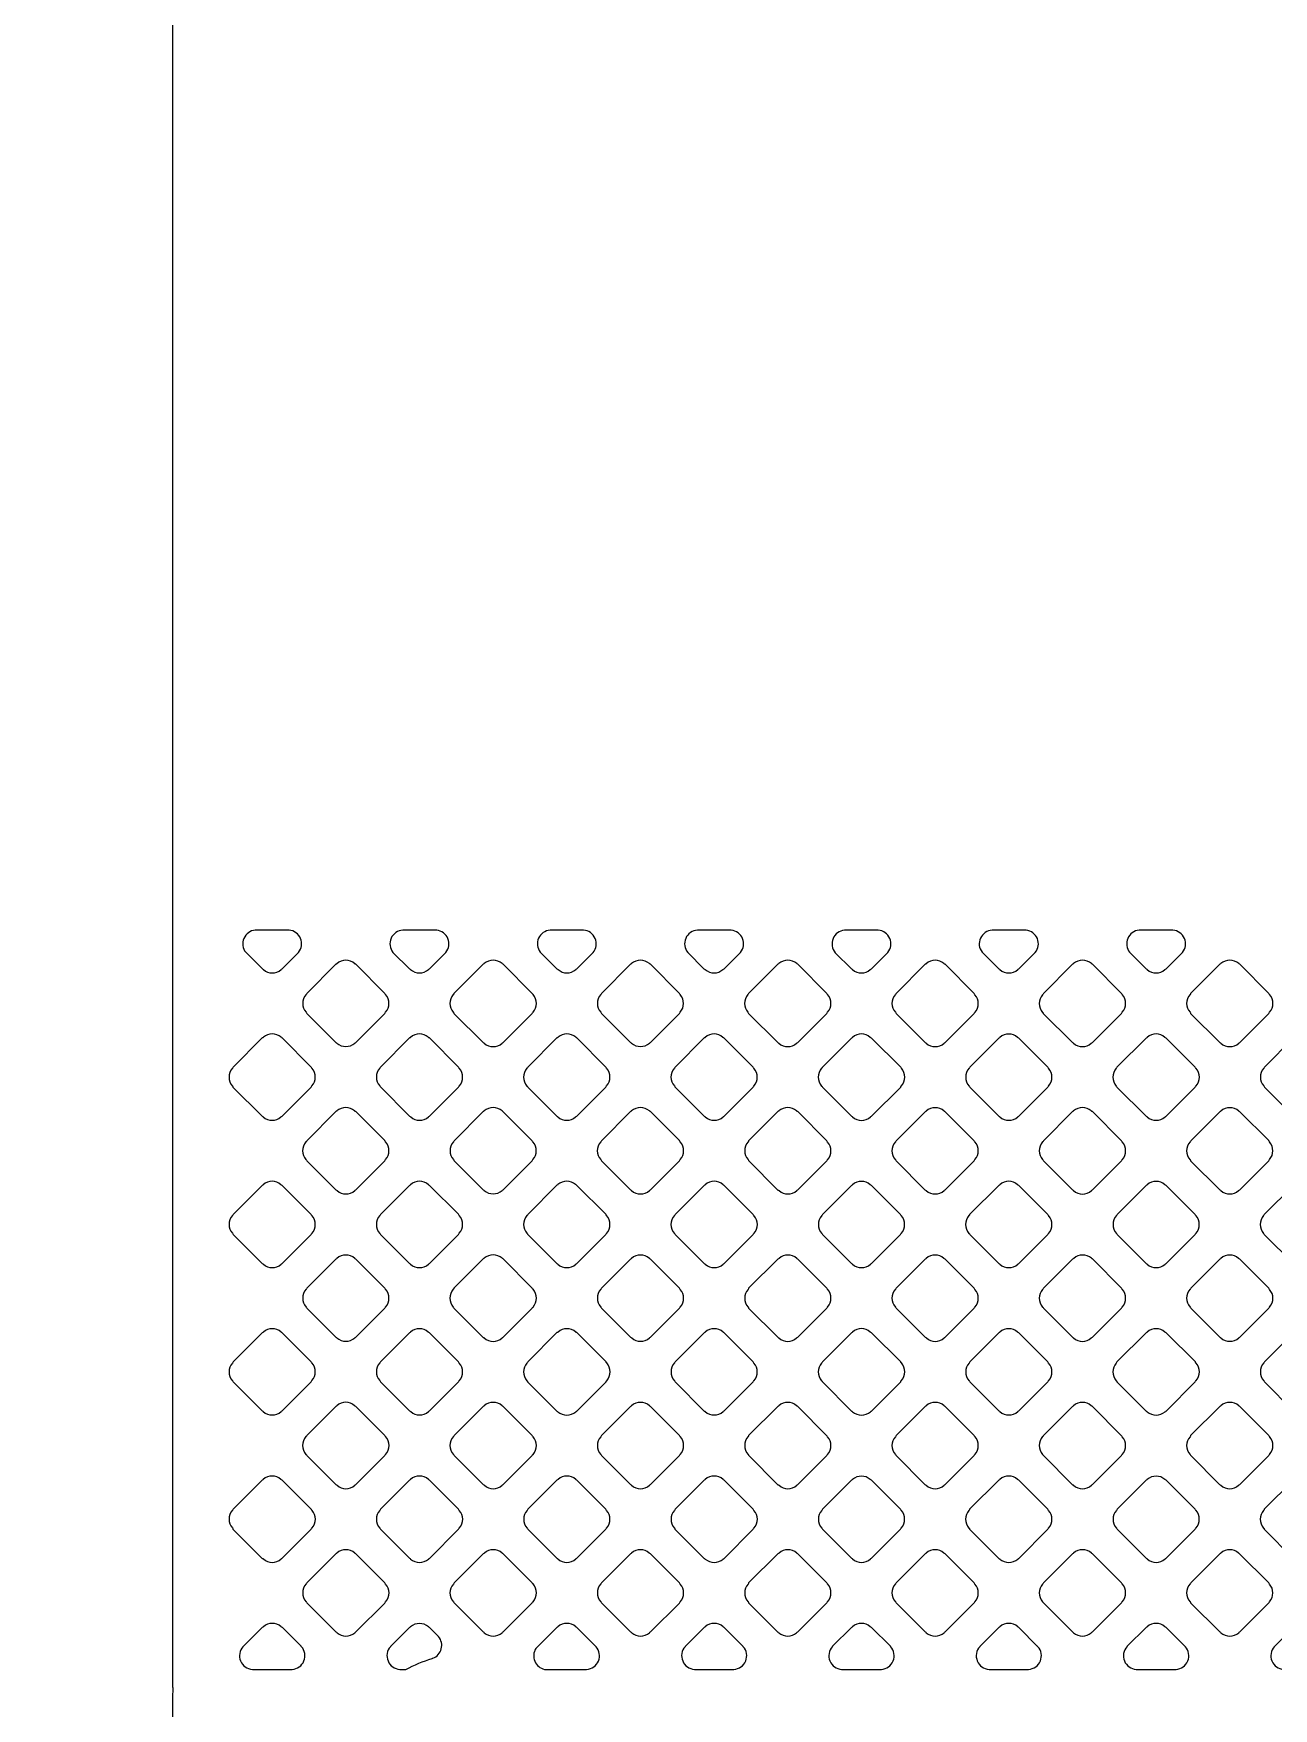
# Model space of a CAD drawing. Extents: x 0 to 248, y 0 to 175.
# Drawn here: x 37.729 to 39.543, y 134.73 to 137.179 of the extents above; entities that cross this region are included whole.
import ezdxf

# ---------------------------------------------------------------- set-up
doc = ezdxf.new("R2010")
doc.units = 0
doc.layers.add('gbr-dxf', color=7, linetype='Continuous')
doc.layers.add('gbr-outline-dxf', color=2, linetype='Continuous')

msp = doc.modelspace()

# ---------------------------------------------------------------- linework, layer by layer
at = {"layer": 'gbr-dxf', "linetype": 'Continuous'}
for points in [[(51.5008, 138.0968), (51.5008, 134.9699, 0.192286), (51.5071, 134.9565, -0.22971), (51.5262, 134.9173), (51.5262, 130.3302, -0.411228), (51.2295, 130.0336), (46.2295, 130.0336, -0.41397), (45.9331, 130.33), (45.9331, 130.7062, 0.414216), (45.2295, 131.4097), (38.2295, 131.4097, -0.41422), (37.9331, 131.7062), (37.9331, 134.7501, -0.035756), (37.9331, 134.7504)], [(37.9331, 134.7504, 0.489847), (37.9331, 134.7504), (37.9331, 134.7515, 0.489847), (37.9331, 134.7515), (37.9331, 134.7515, 0.091639), (37.9334, 134.7588, -0.055991), (37.9334, 134.7593, -0.050808), (37.9331, 134.7644), (37.9331, 134.8018, -0.022988), (37.9331, 134.804), (37.9331, 134.9924, -0.03889), (37.9331, 134.9963), (37.9331, 135.2319, -0.03889), (37.9331, 135.2358), (37.9331, 135.4243, -0.022988), (37.9331, 135.4266), (37.9331, 135.6639, -0.022988), (37.9331, 135.6661), (37.9331, 135.8545, -0.03889), (37.9331, 135.8584), (37.9331, 136.094, -0.03889), (37.9331, 136.0979), (37.9331, 136.2864, -0.022988), (37.9331, 136.2886), (37.9331, 136.5251, -0.03889), (37.9331, 136.5289), (37.9331, 136.7166, -0.03889), (37.9331, 136.7205), (37.9331, 136.957, -0.022988), (37.9331, 136.9592), (37.9331, 137.1485, -0.022988), (37.9331, 137.1507), (37.9331, 137.5787, -0.03889)]]:
    msp.add_lwpolyline(points, format="xyb", dxfattribs=at)
for points in [[(38.0396, 135.8355), (38.064, 135.8111, -0.08335), (38.0654, 135.8102, 0.379674), (38.0913, 135.8102, -0.096608), (38.093, 135.8112), (38.1169, 135.8352, 0.604886), (38.103, 135.8679), (38.0535, 135.8679, 0.593598)], [(38.255, 135.8353), (38.279, 135.8113, -0.104018), (38.2808, 135.8103, 0.379731), (38.3068, 135.8103, -0.09572), (38.3084, 135.8113), (38.3324, 135.8352, 0.595677), (38.319, 135.8679), (38.2694, 135.8679, 0.606813)], [(38.4705, 135.8357), (38.4949, 135.8113, -0.095935), (38.4965, 135.8103, 0.379674), (38.5224, 135.8103, -0.096466), (38.5241, 135.8113), (38.5479, 135.8351, 0.610485), (38.5337, 135.8679), (38.4848, 135.8679, 0.593661)], [(38.6862, 135.8351), (38.71, 135.8113, -0.104018), (38.7118, 135.8103, 0.379731), (38.7378, 135.8103, -0.09572), (38.7394, 135.8113), (38.7634, 135.8352, 0.595677), (38.75, 135.8679), (38.7005, 135.8679, 0.610399)], [(38.9022, 135.8349), (38.9259, 135.8112, -0.091437), (38.9274, 135.8102, 0.379731), (38.9534, 135.8102, -0.096265), (38.955, 135.8112), (38.979, 135.8352, 0.604586), (38.9651, 135.8679), (38.9156, 135.8679, 0.606286)], [(39.1169, 135.8356), (39.1414, 135.8111, -0.096266), (39.143, 135.8102, 0.379731), (39.169, 135.8102, -0.09572), (39.1706, 135.8111), (39.1947, 135.8352, 0.595677), (39.1813, 135.8679), (39.1315, 135.8679, 0.59988)], [(39.3328, 135.8355), (39.3571, 135.8111, -0.083056), (39.3585, 135.8102, 0.379731), (39.3844, 135.8102, -0.09572), (39.3861, 135.8112), (39.41, 135.8352, 0.604586), (39.3961, 135.8679), (39.3466, 135.8679, 0.594102)], [(38.128, 135.7477, -0.091745), (38.1289, 135.7462), (38.1715, 135.7036, -0.095916), (38.1731, 135.7026, 0.379731), (38.1991, 135.7026, -0.096265), (38.2007, 135.7036), (38.2432, 135.7461, -0.095916), (38.2442, 135.7477, 0.379731), (38.2442, 135.7737, -0.096265), (38.2432, 135.7753), (38.2006, 135.8179, -0.091964), (38.1991, 135.8188, 0.379731), (38.1731, 135.8188, -0.095756), (38.1714, 135.8179), (38.1289, 135.7753, -0.095628), (38.128, 135.7737, 0.379731)], [(38.3433, 135.7477, -0.095506), (38.3443, 135.7461), (38.3869, 135.7034, -0.100039), (38.3886, 135.7024, 0.379674), (38.4146, 135.7025, -0.096466), (38.4162, 135.7034), (38.4589, 135.7461, -0.096332), (38.4599, 135.7477, 0.379289), (38.4599, 135.7737, -0.099534), (38.4589, 135.7754), (38.4162, 135.8181, -0.095602), (38.4146, 135.819, 0.379293), (38.3886, 135.819, -0.095956), (38.387, 135.818), (38.3443, 135.7753, -0.096332), (38.3433, 135.7737, 0.379289)], [(38.559, 135.7737, 0.379594), (38.559, 135.7477, -0.092244), (38.5599, 135.7462), (38.6025, 135.7036, -0.096266), (38.6042, 135.7026, 0.379731), (38.6301, 135.7026, -0.09572), (38.6318, 135.7036), (38.6742, 135.7461, -0.096332), (38.6752, 135.7477, 0.379289), (38.6752, 135.7736, -0.095506), (38.6743, 135.7753), (38.6316, 135.8179, -0.091737), (38.6301, 135.8189, 0.379196), (38.6041, 135.8189, -0.095612), (38.6025, 135.8179), (38.5599, 135.7753, -0.095628)], [(38.7743, 135.7477, -0.095865), (38.7753, 135.7461), (38.8179, 135.7035, -0.099696), (38.8196, 135.7025, 0.379731), (38.8456, 135.7025, -0.096265), (38.8472, 135.7034), (38.8899, 135.7461, -0.095916), (38.8909, 135.7477, 0.379731), (38.8909, 135.7737, -0.091745), (38.89, 135.7753), (38.8471, 135.8181, -0.087516), (38.8457, 135.819, 0.379731), (38.8197, 135.819, -0.09572), (38.818, 135.818), (38.7753, 135.7753, -0.096266), (38.7743, 135.7737, 0.379731)], [(38.99, 135.7478, -0.099534), (38.991, 135.7461), (39.0336, 135.7035, -0.103498), (39.0353, 135.7025, 0.379293), (39.0613, 135.7025, -0.095956), (39.0629, 135.7035), (39.1054, 135.7459, -0.096332), (39.1064, 135.7476, 0.379289), (39.1064, 135.7735, -0.103506), (39.1054, 135.7753), (39.0628, 135.8179, -0.100039), (39.0611, 135.8189, 0.379674), (39.0352, 135.8188, -0.096466), (39.0335, 135.8179), (38.991, 135.7754, -0.096332), (38.99, 135.7737, 0.379289)], [(39.2055, 135.7476, -0.087314), (39.2064, 135.7461), (39.2491, 135.7034, -0.091964), (39.2507, 135.7025, 0.379731), (39.2766, 135.7025, -0.096265), (39.2783, 135.7034), (39.321, 135.7461, -0.095916), (39.3219, 135.7477, 0.379731), (39.3219, 135.7737, -0.099825), (39.3209, 135.7754), (39.2785, 135.8179, -0.095958), (39.2768, 135.8189, 0.379731), (39.2508, 135.8189, -0.09572), (39.2492, 135.8179), (39.2065, 135.7752, -0.096266), (39.2055, 135.7735, 0.379731)], [(39.4211, 135.7737, 0.379293), (39.4211, 135.7477, -0.091954), (39.422, 135.7462), (39.4647, 135.7035, -0.096111), (39.4664, 135.7025, 0.379289), (39.4923, 135.7025, -0.095866), (39.494, 135.7035), (39.5366, 135.7461, -0.095585), (39.5376, 135.7477, 0.379674), (39.5375, 135.7737, -0.096103), (39.5366, 135.7753), (39.4939, 135.818, -0.092072), (39.4923, 135.819, 0.379289), (39.4663, 135.819, -0.095506), (39.4647, 135.818), (39.422, 135.7753, -0.095602)], [(38.0201, 135.6399, -0.087314), (38.021, 135.6384), (38.0637, 135.5957, -0.091913), (38.0653, 135.5948, 0.379731), (38.0912, 135.5948, -0.09572), (38.0929, 135.5957), (38.1355, 135.6384, -0.095958), (38.1365, 135.64, 0.379731), (38.1365, 135.666, -0.100032), (38.1355, 135.6677), (38.093, 135.7102, -0.096266), (38.0914, 135.7112, 0.379731), (38.0654, 135.7112, -0.09572), (38.0638, 135.7102), (38.0211, 135.6675, -0.095958), (38.0201, 135.6658, 0.379731)], [(38.2356, 135.6401, -0.092061), (38.2366, 135.6385), (38.2793, 135.5958, -0.095585), (38.281, 135.5948, 0.379594), (38.3069, 135.5948, -0.096466), (38.3086, 135.5958), (38.351, 135.6382, -0.096266), (38.352, 135.6399, 0.379289), (38.352, 135.6658, -0.095866), (38.351, 135.6675), (38.3083, 135.7102, -0.091364), (38.3067, 135.7112, 0.379214), (38.2808, 135.7111, -0.096625), (38.2791, 135.7102), (38.2366, 135.6677, -0.095916), (38.2357, 135.666, 0.379289)], [(38.4511, 135.6399, -0.095865), (38.4521, 135.6382), (38.4946, 135.5958, -0.099696), (38.4963, 135.5948, 0.379731), (38.5223, 135.5948, -0.096265), (38.5239, 135.5957), (38.5666, 135.6384, -0.096266), (38.5676, 135.64, 0.379731), (38.5676, 135.666, -0.100254), (38.5665, 135.6677), (38.5241, 135.7102, -0.095916), (38.5224, 135.7112, 0.379731), (38.4965, 135.7112, -0.096265), (38.4948, 135.7102), (38.4521, 135.6675, -0.096266), (38.4511, 135.6658, 0.379731)], [(38.6667, 135.64, -0.091685), (38.6676, 135.6385), (38.7103, 135.5958, -0.095916), (38.712, 135.5948, 0.379731), (38.738, 135.5948, -0.096265), (38.7396, 135.5958), (38.782, 135.6382, -0.095916), (38.783, 135.6399, 0.379731), (38.783, 135.6658, -0.096265), (38.782, 135.6675), (38.7393, 135.7102, -0.091855), (38.7378, 135.7111, 0.379731), (38.7118, 135.7111, -0.096265), (38.7102, 135.7102), (38.6677, 135.6677, -0.095916), (38.6667, 135.666, 0.379731)], [(38.8822, 135.6399, -0.099603), (38.8832, 135.6382), (38.9257, 135.5957, -0.103498), (38.9275, 135.5946, 0.379293), (38.9535, 135.5947, -0.096265), (38.9551, 135.5956), (38.9978, 135.6383, -0.095916), (38.9987, 135.6399, 0.379289), (38.9988, 135.6659, -0.087715), (38.9979, 135.6674), (38.9551, 135.7101, -0.099727), (38.9534, 135.7111, 0.379594), (38.9274, 135.7111, -0.096466), (38.9258, 135.7101), (38.8832, 135.6675, -0.096332), (38.8822, 135.6659, 0.379321)], [(39.0979, 135.6399, -0.100032), (39.0989, 135.6382), (39.1412, 135.5958, -0.103868), (39.143, 135.5948, 0.379731), (39.169, 135.5948, -0.096265), (39.1706, 135.5958), (39.2131, 135.6382, -0.095916), (39.2141, 135.6399, 0.379731), (39.2141, 135.6658, -0.104215), (39.213, 135.6676), (39.1707, 135.71, -0.09979), (39.1689, 135.711, 0.379731), (39.143, 135.711, -0.09572), (39.1413, 135.71), (39.0988, 135.6675, -0.096266), (39.0979, 135.6659, 0.379731)], [(39.3132, 135.6399, -0.092139), (39.3142, 135.6383), (39.3569, 135.5956, -0.096227), (39.3585, 135.5947, 0.379731), (39.3845, 135.5947, -0.096265), (39.3861, 135.5956), (39.4288, 135.6383, -0.096558), (39.4298, 135.6399, 0.379731), (39.4298, 135.6659, -0.095865), (39.4288, 135.6676), (39.3863, 135.7101, -0.107794), (39.3844, 135.7111, 0.379731), (39.3585, 135.7111, -0.096265), (39.3568, 135.7101), (39.3142, 135.6675, -0.096266), (39.3132, 135.6659, 0.379731)], [(39.5289, 135.64, -0.095866), (39.5299, 135.6383), (39.5726, 135.5956, -0.082483), (39.574, 135.5947, 0.378858), (39.5999, 135.5947, -0.095506), (39.6016, 135.5957), (39.6443, 135.6384, -0.095585), (39.6453, 135.64, 0.379674), (39.6453, 135.666, -0.092061), (39.6443, 135.6676), (39.6016, 135.7102, -0.087516), (39.6001, 135.7112, 0.379731), (39.5742, 135.7112, -0.09572), (39.5725, 135.7102), (39.5299, 135.6676, -0.095819), (39.5289, 135.6659, 0.379289)], [(38.1278, 135.5322, -0.09512), (38.1288, 135.5306), (38.1714, 135.488, -0.099368), (38.1732, 135.487, 0.379674), (38.1991, 135.487, -0.096103), (38.2007, 135.488), (38.2433, 135.5305, -0.096332), (38.2443, 135.5322, 0.379289), (38.2443, 135.5581, -0.107077), (38.2433, 135.56), (38.2008, 135.6024, -0.103498), (38.199, 135.6035, 0.379293), (38.1731, 135.6034, -0.095956), (38.1714, 135.6025), (38.1288, 135.5598, -0.096111), (38.1278, 135.5582, 0.379321)], [(38.3434, 135.5322, -0.083172), (38.3443, 135.5308), (38.3871, 135.488, -0.087516), (38.3886, 135.4871, 0.379731), (38.4146, 135.4871, -0.09572), (38.4162, 135.488), (38.4588, 135.5306, -0.096266), (38.4597, 135.5322, 0.379731), (38.4597, 135.5582, -0.08798), (38.4588, 135.5597), (38.416, 135.6025, -0.083134), (38.4146, 135.6034, 0.379731), (38.3886, 135.6034, -0.096265), (38.387, 135.6024), (38.3444, 135.5598, -0.095916), (38.3434, 135.5581, 0.379731)], [(38.5589, 135.5322, -0.103429), (38.5599, 135.5305), (38.6023, 135.488, -0.107229), (38.6042, 135.487, 0.379674), (38.6301, 135.487, -0.096466), (38.6318, 135.488), (38.6744, 135.5305, -0.096111), (38.6753, 135.5322, 0.379321), (38.6754, 135.5581, -0.107365), (38.6743, 135.56), (38.6319, 135.6024, -0.103923), (38.6301, 135.6035, 0.379293), (38.6041, 135.6034, -0.096265), (38.6025, 135.6025), (38.5599, 135.5598, -0.096111), (38.5589, 135.5582, 0.379289)], [(38.7745, 135.5322, -0.082704), (38.7753, 135.5308), (38.8183, 135.4878, -0.086956), (38.8198, 135.4869, 0.379293), (38.8457, 135.4869, -0.095956), (38.8474, 135.4879), (38.8899, 135.5305, -0.096332), (38.8909, 135.5321, 0.379289), (38.8909, 135.558, -0.087715), (38.89, 135.5595), (38.8471, 135.6025, -0.086003), (38.8456, 135.6034, 0.379506), (38.8197, 135.6034, -0.095973), (38.818, 135.6024), (38.7754, 135.5598, -0.096332), (38.7745, 135.5581, 0.379289)], [(38.99, 135.5321, -0.103621), (38.9911, 135.5303), (39.0333, 135.488, -0.107548), (39.0352, 135.487, 0.379731), (39.0612, 135.487, -0.09572), (39.0628, 135.488), (39.1054, 135.5305, -0.096266), (39.1064, 135.5322, 0.379731), (39.1064, 135.5581, -0.100032), (39.1054, 135.5599), (39.0629, 135.6023, -0.095916), (39.0613, 135.6033, 0.379731), (39.0353, 135.6033, -0.096265), (39.0336, 135.6023), (38.991, 135.5597, -0.095916), (38.99, 135.5581, 0.379731)], [(39.2055, 135.5322, -0.091663), (39.2065, 135.5306), (39.2492, 135.4879, -0.095628), (39.2508, 135.4869, 0.379731), (39.2768, 135.4869, -0.096265), (39.2784, 135.4879), (39.321, 135.5305, -0.095916), (39.3219, 135.5321, 0.379731), (39.3219, 135.5581, -0.096117), (39.321, 135.5597), (39.2783, 135.6024, -0.092126), (39.2767, 135.6034, 0.379731), (39.2507, 135.6034, -0.09572), (39.2491, 135.6024), (39.2065, 135.5598, -0.096266), (39.2055, 135.5581, 0.379731)], [(39.4211, 135.5321, -0.095866), (39.422, 135.5305), (39.4646, 135.488, -0.099711), (39.4663, 135.487, 0.379293), (39.4922, 135.487, -0.095956), (39.4939, 135.488), (39.5364, 135.5305, -0.096332), (39.5374, 135.5322, 0.379289), (39.5374, 135.5581, -0.107077), (39.5364, 135.56), (39.4941, 135.6023, -0.103821), (39.4923, 135.6033, 0.379674), (39.4663, 135.6033, -0.096466), (39.4647, 135.6023), (39.4221, 135.5597, -0.096266), (39.4211, 135.5581, 0.379289)], [(38.0201, 135.4245, -0.095506), (38.0211, 135.4229), (38.0637, 135.3802, -0.100039), (38.0654, 135.3792, 0.379674), (38.0914, 135.3793, -0.096466), (38.093, 135.3802), (38.1356, 135.4228, -0.096128), (38.1365, 135.4244, 0.379506), (38.1365, 135.4504, -0.094605), (38.1356, 135.452), (38.093, 135.4946, -0.103923), (38.0912, 135.4956, 0.379293), (38.0652, 135.4956, -0.095956), (38.0636, 135.4946), (38.0211, 135.4521, -0.096332), (38.0201, 135.4505, 0.379289)], [(38.2357, 135.4244, -0.095756), (38.2366, 135.4228), (38.2791, 135.3803, -0.099832), (38.2808, 135.3793, 0.379731), (38.3068, 135.3793, -0.09572), (38.3084, 135.3803), (38.351, 135.4228, -0.096266), (38.352, 135.4245, 0.379731), (38.352, 135.4505, -0.107718), (38.3509, 135.4523), (38.3087, 135.4946, -0.103821), (38.3069, 135.4956, 0.379731), (38.2809, 135.4956, -0.096265), (38.2793, 135.4946), (38.2366, 135.452, -0.095916), (38.2357, 135.4504, 0.379731)], [(38.4511, 135.4245, -0.082704), (38.452, 135.4231), (38.495, 135.3801, -0.087516), (38.4964, 135.3792, 0.379674), (38.5224, 135.3792, -0.096608), (38.524, 135.3802), (38.5666, 135.4228, -0.096111), (38.5676, 135.4244, 0.379289), (38.5676, 135.4504, -0.087284), (38.5667, 135.4518), (38.5237, 135.4948, -0.083168), (38.5223, 135.4957, 0.379293), (38.4963, 135.4957, -0.095956), (38.4947, 135.4947), (38.4521, 135.4521, -0.096332), (38.4511, 135.4504, 0.379289)], [(38.6667, 135.4244, -0.103612), (38.6677, 135.4226), (38.7101, 135.3802, -0.107548), (38.712, 135.3792, 0.379731), (38.738, 135.3792, -0.09572), (38.7396, 135.3801), (38.7822, 135.4227, -0.096266), (38.7832, 135.4243, 0.379731), (38.7832, 135.4503, -0.107718), (38.7821, 135.4522), (38.7397, 135.4946, -0.104018), (38.7379, 135.4956, 0.379731), (38.7119, 135.4956, -0.09572), (38.7103, 135.4946), (38.6677, 135.452, -0.096266), (38.6667, 135.4504, 0.379731)], [(38.8823, 135.4244, -0.087314), (38.8832, 135.4229), (38.9259, 135.3802, -0.091703), (38.9275, 135.3793, 0.379731), (38.9535, 135.3793, -0.096265), (38.9551, 135.3802), (38.9976, 135.4228, -0.095916), (38.9986, 135.4244, 0.379731), (38.9986, 135.4504, -0.083235), (38.9977, 135.4518), (38.955, 135.4945, -0.096121), (38.9534, 135.4955, 0.379731), (38.9274, 135.4955, -0.09572), (38.9258, 135.4945), (38.8833, 135.452, -0.096266), (38.8823, 135.4503, 0.379731)], [(39.0977, 135.4244, -0.103825), (39.0988, 135.4226), (39.1412, 135.3802, -0.107794), (39.143, 135.3792, 0.379731), (39.169, 135.3792, -0.096265), (39.1706, 135.3801), (39.2132, 135.4227, -0.095916), (39.2142, 135.4243, 0.379731), (39.2142, 135.4503, -0.100266), (39.2132, 135.452), (39.1706, 135.4946, -0.096266), (39.1689, 135.4956, 0.379731), (39.143, 135.4956, -0.09572), (39.1413, 135.4946), (39.0987, 135.452, -0.096266), (39.0977, 135.4504, 0.379731)], [(39.3133, 135.4244, -0.095506), (39.3143, 135.4228), (39.3568, 135.3802, -0.099711), (39.3585, 135.3792, 0.379293), (39.3845, 135.3793, -0.095956), (39.3861, 135.3802), (39.4287, 135.4228, -0.096332), (39.4297, 135.4244, 0.379289), (39.4297, 135.4504, -0.09148), (39.4287, 135.4519), (39.3862, 135.4945, -0.103545), (39.3844, 135.4955, 0.379674), (39.3585, 135.4955, -0.096103), (39.3568, 135.4945), (39.3143, 135.452, -0.096111), (39.3134, 135.4503, 0.379321)], [(39.5288, 135.4244, -0.09572), (39.5297, 135.4228), (39.5723, 135.3802, -0.09979), (39.5741, 135.3792, 0.379731), (39.6, 135.3792, -0.09572), (39.6017, 135.3801), (39.6443, 135.4227, -0.096266), (39.6452, 135.4243, 0.379731), (39.6452, 135.4503, -0.107718), (39.6442, 135.4522), (39.6018, 135.4946, -0.104018), (39.6, 135.4956, 0.379731), (39.574, 135.4956, -0.09572), (39.5724, 135.4946), (39.5297, 135.452, -0.096266), (39.5288, 135.4504, 0.379731)], [(38.128, 135.3167, -0.100032), (38.129, 135.315), (38.1713, 135.2726, -0.103868), (38.1731, 135.2716, 0.379731), (38.1991, 135.2716, -0.096265), (38.2007, 135.2726), (38.2432, 135.315, -0.095916), (38.2442, 135.3167, 0.379731), (38.2442, 135.3426, -0.103999), (38.2431, 135.3444), (38.2008, 135.3868, -0.100601), (38.1991, 135.3878, 0.379731), (38.1731, 135.3878, -0.09572), (38.1714, 135.3868), (38.1289, 135.3443, -0.096266), (38.128, 135.3427, 0.379731)], [(38.3433, 135.3167, -0.087248), (38.3442, 135.3152), (38.3871, 135.2723, -0.091364), (38.3886, 135.2714, 0.379674), (38.4146, 135.2714, -0.096608), (38.4162, 135.2724), (38.4589, 135.3151, -0.095916), (38.4599, 135.3167, 0.379289), (38.4599, 135.3427, -0.099534), (38.4589, 135.3444), (38.4162, 135.387, -0.095602), (38.4146, 135.388, 0.379214), (38.3886, 135.388, -0.096625), (38.387, 135.387), (38.3443, 135.3443, -0.096332), (38.3433, 135.3426, 0.379289)], [(38.559, 135.3167, -0.092139), (38.5599, 135.3151), (38.6027, 135.2724, -0.095916), (38.6043, 135.2715, 0.379731), (38.6303, 135.2715, -0.096265), (38.6319, 135.2724), (38.6744, 135.3149, -0.095916), (38.6753, 135.3165, 0.379731), (38.6753, 135.3425, -0.096265), (38.6744, 135.3441), (38.6316, 135.3868, -0.091913), (38.6301, 135.3878, 0.379731), (38.6041, 135.3878, -0.09572), (38.6025, 135.3868), (38.56, 135.3443, -0.096266), (38.559, 135.3427, 0.379731)], [(38.7745, 135.3165, -0.095865), (38.7754, 135.3149), (38.8179, 135.2724, -0.099696), (38.8196, 135.2714, 0.379731), (38.8456, 135.2714, -0.096265), (38.8472, 135.2724), (38.8899, 135.3151, -0.095916), (38.8909, 135.3167, 0.379731), (38.8909, 135.3427, -0.100266), (38.8899, 135.3444), (38.8474, 135.3869, -0.096266), (38.8458, 135.3878, 0.379731), (38.8198, 135.3878, -0.09572), (38.8182, 135.3869), (38.7754, 135.3441, -0.096266), (38.7745, 135.3425, 0.379731)], [(38.99, 135.3167, -0.091476), (38.991, 135.3152), (39.0337, 135.2724, -0.095585), (39.0354, 135.2714, 0.379324), (39.0613, 135.2714, -0.096117), (39.0629, 135.2724), (39.1054, 135.3149, -0.095585), (39.1064, 135.3165, 0.379674), (39.1064, 135.3425, -0.096608), (39.1054, 135.3441), (39.0627, 135.3868, -0.091913), (39.0611, 135.3878, 0.379731), (39.0352, 135.3878, -0.09572), (39.0335, 135.3868), (38.991, 135.3443, -0.096111), (38.99, 135.3427, 0.379289)], [(39.2055, 135.3165, -0.095506), (39.2065, 135.3149), (39.249, 135.2724, -0.099711), (39.2507, 135.2714, 0.379293), (39.2766, 135.2714, -0.096265), (39.2783, 135.2724), (39.321, 135.3151, -0.095916), (39.3219, 135.3167, 0.379289), (39.322, 135.3427, -0.092061), (39.321, 135.3442), (39.2783, 135.387, -0.0873), (39.2768, 135.3879, 0.379674), (39.2509, 135.3878, -0.096466), (39.2492, 135.3869), (39.2065, 135.3441, -0.096332), (39.2055, 135.3425, 0.379289)], [(39.4211, 135.3167, -0.100032), (39.4221, 135.315), (39.4646, 135.2725, -0.103868), (39.4664, 135.2715, 0.379731), (39.4923, 135.2715, -0.096265), (39.494, 135.2724), (39.5364, 135.3149, -0.095916), (39.5374, 135.3165, 0.379731), (39.5374, 135.3425, -0.104215), (39.5364, 135.3443), (39.4939, 135.3868, -0.09979), (39.4922, 135.3878, 0.379731), (39.4662, 135.3878, -0.09572), (39.4646, 135.3868), (39.4221, 135.3443, -0.096266), (39.4211, 135.3427, 0.379731)], [(38.0201, 135.2089, -0.099825), (38.0211, 135.2071), (38.0635, 135.1648, -0.103642), (38.0653, 135.1637, 0.379731), (38.0913, 135.1637, -0.09572), (38.0929, 135.1647), (38.1356, 135.2074, -0.096266), (38.1365, 135.209, 0.379731), (38.1365, 135.235, -0.087314), (38.1356, 135.2365), (38.093, 135.2791, -0.100054), (38.0913, 135.2801, 0.379731), (38.0654, 135.2801, -0.096265), (38.0637, 135.2791), (38.0211, 135.2365, -0.095916), (38.0201, 135.2348, 0.379731)], [(38.2356, 135.209, -0.099643), (38.2366, 135.2073), (38.2792, 135.1648, -0.103821), (38.281, 135.1637, 0.379674), (38.3069, 135.1638, -0.096466), (38.3086, 135.1647), (38.351, 135.2072, -0.096332), (38.352, 135.2088, 0.379289), (38.352, 135.2348, -0.103884), (38.351, 135.2366), (38.3084, 135.2791, -0.099933), (38.3067, 135.2801, 0.379293), (38.2808, 135.2801, -0.096625), (38.2791, 135.2791), (38.2366, 135.2366, -0.096111), (38.2357, 135.235, 0.379289)], [(38.4511, 135.2088, -0.087034), (38.452, 135.2074), (38.4949, 135.1645, -0.091437), (38.4964, 135.1636, 0.379731), (38.5224, 135.1636, -0.096265), (38.524, 135.1646), (38.5667, 135.2072, -0.096266), (38.5677, 135.2089, 0.379731), (38.5677, 135.2349, -0.100032), (38.5667, 135.2366), (38.5241, 135.2792, -0.096266), (38.5224, 135.2801, 0.379731), (38.4965, 135.2801, -0.09572), (38.4948, 135.2792), (38.4521, 135.2364, -0.096266), (38.4511, 135.2348, 0.379731)], [(38.6668, 135.2089, -0.096265), (38.6678, 135.2073), (38.7105, 135.1646, -0.083056), (38.7119, 135.1637, 0.379731), (38.7379, 135.1637, -0.09572), (38.7395, 135.1647), (38.7821, 135.2072, -0.096266), (38.7831, 135.2089, 0.379731), (38.7831, 135.2348, -0.092139), (38.7821, 135.2364), (38.7394, 135.2791, -0.087638), (38.7379, 135.28, 0.379731), (38.712, 135.28, -0.096265), (38.7103, 135.279), (38.6678, 135.2365, -0.095916), (38.6668, 135.2349, 0.379731)], [(38.8822, 135.2089, -0.099534), (38.8832, 135.2072), (38.9257, 135.1646, -0.103821), (38.9275, 135.1636, 0.379631), (38.9535, 135.1636, -0.096569), (38.9551, 135.1646), (38.9978, 135.2073, -0.096111), (38.9987, 135.2089, 0.379289), (38.9988, 135.2349, -0.095866), (38.9978, 135.2365), (38.9552, 135.279, -0.107634), (38.9534, 135.2801, 0.379293), (38.9274, 135.2801, -0.096625), (38.9258, 135.2791), (38.8832, 135.2365, -0.096627), (38.8822, 135.2348, 0.379229)], [(39.0978, 135.2348, 0.379674), (39.0979, 135.2089, -0.092059), (39.0988, 135.2073), (39.1414, 135.1647, -0.096266), (39.143, 135.1638, 0.379731), (39.169, 135.1638, -0.09572), (39.1706, 135.1647), (39.2131, 135.2072, -0.096332), (39.2141, 135.2088, 0.379289), (39.2141, 135.2348, -0.09601), (39.2131, 135.2364), (39.1705, 135.279, -0.091737), (39.1689, 135.28, 0.379239), (39.143, 135.28, -0.095649), (39.1414, 135.279), (39.0988, 135.2365, -0.095935)], [(39.3132, 135.2089, -0.099534), (39.3142, 135.2072), (39.3568, 135.1646, -0.103648), (39.3585, 135.1636, 0.379276), (39.3845, 135.1636, -0.096157), (39.3861, 135.1646), (39.4288, 135.2073, -0.095585), (39.4298, 135.2089, 0.379631), (39.4298, 135.2349, -0.088155), (39.4289, 135.2364), (39.3862, 135.2791, -0.100054), (39.3844, 135.2801, 0.379731), (39.3585, 135.2801, -0.096265), (39.3568, 135.2791), (39.3142, 135.2365, -0.095916), (39.3132, 135.2348, 0.379289)], [(39.5289, 135.2089, -0.103582), (39.5299, 135.2071), (39.5725, 135.1646, -0.091317), (39.574, 135.1637, 0.379293), (39.6, 135.1637, -0.096625), (39.6016, 135.1647), (39.6441, 135.2072, -0.096111), (39.6451, 135.2089, 0.379289), (39.6451, 135.2348, -0.099864), (39.6441, 135.2365), (39.6016, 135.279, -0.095585), (39.6, 135.28, 0.379594), (39.574, 135.28, -0.096466), (39.5724, 135.279), (39.5299, 135.2365, -0.096266), (39.5289, 135.2349, 0.379289)], [(38.1278, 135.1012, -0.103506), (38.1288, 135.0994), (38.1713, 135.057, -0.107634), (38.1732, 135.0559, 0.379674), (38.1991, 135.0559, -0.096248), (38.2007, 135.0569), (38.2433, 135.0995, -0.096332), (38.2443, 135.1011, 0.379289), (38.2443, 135.1271, -0.099534), (38.2433, 135.1288), (38.2007, 135.1714, -0.095602), (38.199, 135.1724, 0.379293), (38.1731, 135.1724, -0.095956), (38.1714, 135.1714), (38.1288, 135.1288, -0.096111), (38.1278, 135.1272, 0.379321)], [(38.3434, 135.1011, -0.091558), (38.3444, 135.0996), (38.3871, 135.0569, -0.096266), (38.3887, 135.0559, 0.379731), (38.4147, 135.0559, -0.09572), (38.4163, 135.0569), (38.4589, 135.0994, -0.096266), (38.4599, 135.1011, 0.379731), (38.4599, 135.127, -0.096225), (38.4589, 135.1287), (38.4162, 135.1714, -0.092126), (38.4146, 135.1723, 0.379731), (38.3886, 135.1723, -0.09572), (38.387, 135.1713), (38.3444, 135.1287, -0.096266), (38.3434, 135.1271, 0.379731)], [(38.559, 135.1011, -0.095756), (38.56, 135.0994), (38.6025, 135.0569, -0.099832), (38.6042, 135.0559, 0.379731), (38.6301, 135.0559, -0.09572), (38.6318, 135.0569), (38.6744, 135.0995, -0.095916), (38.6753, 135.1011, 0.379731), (38.6753, 135.1271, -0.107762), (38.6743, 135.129), (38.632, 135.1712, -0.104018), (38.6302, 135.1723, 0.379731), (38.6042, 135.1723, -0.09572), (38.6026, 135.1713), (38.56, 135.1287, -0.095916), (38.559, 135.127, 0.379731)], [(38.7745, 135.1012, -0.082787), (38.7753, 135.0998), (38.8183, 135.0568, -0.087737), (38.8198, 135.0559, 0.379674), (38.8457, 135.0559, -0.096608), (38.8474, 135.0569), (38.8899, 135.0994, -0.096227), (38.8909, 135.1011, 0.379506), (38.8909, 135.127, -0.089768), (38.89, 135.1285), (38.847, 135.1715, -0.083), (38.8456, 135.1723, 0.379293), (38.8197, 135.1723, -0.096625), (38.818, 135.1713), (38.7754, 135.1288, -0.096111), (38.7745, 135.1271, 0.379289)], [(38.99, 135.1011, -0.103612), (38.9911, 135.0993), (39.0333, 135.057, -0.107548), (39.0352, 135.0559, 0.379731), (39.0612, 135.0559, -0.09572), (39.0628, 135.0569), (39.1054, 135.0995, -0.096266), (39.1064, 135.1011, 0.379731), (39.1064, 135.1271, -0.107718), (39.1053, 135.129), (39.063, 135.1712, -0.104018), (39.0613, 135.1723, 0.379731), (39.0353, 135.1723, -0.09572), (39.0336, 135.1713), (38.991, 135.1287, -0.096266), (38.99, 135.127, 0.379731)], [(39.2055, 135.1012, -0.082704), (39.2064, 135.0998), (39.2493, 135.0568, -0.0873), (39.2508, 135.0559, 0.379674), (39.2768, 135.0559, -0.096466), (39.2784, 135.0569), (39.321, 135.0994, -0.096111), (39.3219, 135.1011, 0.379289), (39.322, 135.127, -0.087284), (39.321, 135.1285), (39.2781, 135.1715, -0.083168), (39.2767, 135.1723, 0.379293), (39.2507, 135.1723, -0.095956), (39.2491, 135.1713), (39.2065, 135.1288, -0.096332), (39.2055, 135.1271, 0.379289)], [(39.4211, 135.127, 0.379674), (39.4211, 135.1011, -0.104251), (39.4221, 135.0993), (39.4644, 135.057, -0.107794), (39.4662, 135.0559, 0.379731), (39.4922, 135.0559, -0.096265), (39.4939, 135.0569), (39.5364, 135.0995, -0.096111), (39.5374, 135.1011, 0.379289), (39.5374, 135.1271, -0.099643), (39.5364, 135.1288), (39.4939, 135.1713, -0.095935), (39.4923, 135.1723, 0.379287), (39.4663, 135.1723, -0.095612), (39.4647, 135.1713), (39.422, 135.1286, -0.095935)], [(38.0201, 134.9935, -0.087191), (38.021, 134.992), (38.0639, 134.9491, -0.091737), (38.0654, 134.9482, 0.379674), (38.0914, 134.9482, -0.096608), (38.093, 134.9492), (38.1356, 134.9917, -0.096111), (38.1365, 134.9934, 0.379289), (38.1366, 135.0193, -0.082787), (38.1357, 135.0207), (38.0928, 135.0636, -0.095602), (38.0912, 135.0646, 0.379293), (38.0652, 135.0646, -0.095956), (38.0636, 135.0636), (38.0211, 135.0211, -0.096332), (38.0201, 135.0194, 0.379289)], [(38.2357, 134.9934, -0.103612), (38.2367, 134.9916), (38.2791, 134.9492, -0.107548), (38.2809, 134.9481, 0.379731), (38.3069, 134.9481, -0.09572), (38.3086, 134.9491), (38.3511, 134.9917, -0.095916), (38.3521, 134.9933, 0.379731), (38.3521, 135.0193, -0.100266), (38.3511, 135.021), (38.3085, 135.0636, -0.095628), (38.3069, 135.0646, 0.379731), (38.2809, 135.0646, -0.096265), (38.2793, 135.0636), (38.2366, 135.021, -0.096266), (38.2357, 135.0193, 0.379731)], [(38.4513, 134.9933, -0.091558), (38.4522, 134.9918), (38.4948, 134.9492, -0.095916), (38.4964, 134.9482, 0.379731), (38.5224, 134.9482, -0.096265), (38.524, 134.9492), (38.5666, 134.9917, -0.095916), (38.5676, 134.9934, 0.379731), (38.5676, 135.0193, -0.096117), (38.5666, 135.021), (38.524, 135.0636, -0.092126), (38.5224, 135.0645, 0.379731), (38.4965, 135.0645, -0.09572), (38.4948, 135.0635), (38.4522, 135.0209, -0.096266), (38.4513, 135.0193, 0.379731)], [(38.6667, 134.9934, -0.095506), (38.6676, 134.9917), (38.7103, 134.9491, -0.100039), (38.712, 134.9481, 0.379674), (38.738, 134.9481, -0.096466), (38.7396, 134.9491), (38.7822, 134.9917, -0.096111), (38.7832, 134.9933, 0.379289), (38.7832, 135.0193, -0.10703), (38.7821, 135.0211), (38.7397, 135.0636, -0.103324), (38.7379, 135.0646, 0.379293), (38.7119, 135.0646, -0.096625), (38.7103, 135.0636), (38.6677, 135.021, -0.096332), (38.6667, 135.0193, 0.379289)], [(38.8823, 134.9933, -0.087748), (38.8832, 134.9919), (38.9259, 134.9492, -0.091964), (38.9275, 134.9482, 0.379731), (38.9535, 134.9482, -0.096265), (38.9551, 134.9492), (38.9976, 134.9917, -0.095916), (38.9986, 134.9934, 0.379731), (38.9986, 135.0194, -0.083235), (38.9977, 135.0208), (38.955, 135.0635, -0.095916), (38.9534, 135.0644, 0.379731), (38.9274, 135.0644, -0.095756), (38.9258, 135.0635), (38.8833, 135.0209, -0.095628), (38.8823, 135.0193, 0.379731)], [(39.0977, 134.9934, -0.103506), (39.0987, 134.9916), (39.1412, 134.9491, -0.107229), (39.143, 134.9481, 0.379674), (39.169, 134.9481, -0.096466), (39.1706, 134.9491), (39.2132, 134.9917, -0.096332), (39.2142, 134.9933, 0.379289), (39.2142, 135.0193, -0.107077), (39.2132, 135.0211), (39.1707, 135.0636, -0.103498), (39.1689, 135.0646, 0.379293), (39.143, 135.0646, -0.095956), (39.1413, 135.0636), (39.0987, 135.021, -0.096332), (39.0977, 135.0193, 0.379289)], [(39.3134, 134.9933, -0.087748), (39.3143, 134.9919), (39.357, 134.9492, -0.091964), (39.3585, 134.9482, 0.379731), (39.3845, 134.9482, -0.096265), (39.3861, 134.9492), (39.4287, 134.9917, -0.095916), (39.4297, 134.9934, 0.379731), (39.4297, 135.0194, -0.083172), (39.4288, 135.0208), (39.3861, 135.0635, -0.096266), (39.3844, 135.0644, 0.379731), (39.3585, 135.0644, -0.09572), (39.3568, 135.0635), (39.3143, 135.021, -0.095916), (39.3134, 135.0193, 0.379731)], [(39.5288, 134.9934, -0.103429), (39.5298, 134.9916), (39.5722, 134.9491, -0.107229), (39.5741, 134.9481, 0.379674), (39.6, 134.9481, -0.096466), (39.6017, 134.9491), (39.6443, 134.9917, -0.096332), (39.6452, 134.9933, 0.379289), (39.6452, 135.0193, -0.099534), (39.6443, 135.021), (39.6016, 135.0636, -0.095824), (39.6, 135.0646, 0.379293), (39.574, 135.0646, -0.096119), (39.5724, 135.0636), (39.5297, 135.021, -0.095819), (39.5288, 135.0193, 0.379289)], [(38.128, 134.8857, -0.091558), (38.1289, 134.8841), (38.1716, 134.8414, -0.095916), (38.1733, 134.8404, 0.379731), (38.1992, 134.8404, -0.096265), (38.2009, 134.8414), (38.2433, 134.8838, -0.095916), (38.2443, 134.8855, 0.379731), (38.2443, 134.9115, -0.096265), (38.2433, 134.9131), (38.2006, 134.9558, -0.092126), (38.1991, 134.9568, 0.379731), (38.1731, 134.9568, -0.09572), (38.1714, 134.9558), (38.1289, 134.9133, -0.096266), (38.128, 134.9116, 0.379731)], [(38.3434, 134.8855, -0.09572), (38.3444, 134.8839), (38.3869, 134.8414, -0.100054), (38.3886, 134.8404, 0.379731), (38.4146, 134.8404, -0.096265), (38.4162, 134.8414), (38.4589, 134.884, -0.096266), (38.4599, 134.8857, 0.379731), (38.4599, 134.9116, -0.091558), (38.4589, 134.9132), (38.4162, 134.9559, -0.087516), (38.4147, 134.9568, 0.379731), (38.3888, 134.9568, -0.096248), (38.3871, 134.9558), (38.3444, 134.9131, -0.096266), (38.3434, 134.9115, 0.379731)], [(38.559, 134.8857, -0.100266), (38.56, 134.8839), (38.6025, 134.8415, -0.10399), (38.6043, 134.8404, 0.379321), (38.6302, 134.8404, -0.095506), (38.6319, 134.8414), (38.6743, 134.8838, -0.098), (38.6753, 134.8855, 0.379324), (38.6753, 134.9114, -0.106082), (38.6743, 134.9133), (38.6318, 134.9558, -0.101949), (38.63, 134.9568, 0.37908), (38.6041, 134.9568, -0.096117), (38.6025, 134.9558), (38.56, 134.9133, -0.095916), (38.559, 134.9116, 0.379731)], [(38.7745, 134.8855, -0.087314), (38.7754, 134.884), (38.8181, 134.8413, -0.091703), (38.8196, 134.8404, 0.379731), (38.8456, 134.8404, -0.096265), (38.8472, 134.8414), (38.8899, 134.884, -0.096266), (38.8909, 134.8857, 0.379731), (38.8909, 134.9116, -0.100032), (38.8899, 134.9134), (38.8474, 134.9558, -0.096266), (38.8458, 134.9568, 0.379731), (38.8198, 134.9568, -0.09572), (38.8182, 134.9558), (38.7754, 134.9131, -0.095958), (38.7745, 134.9115, 0.379731)], [(38.99, 134.8857, -0.091745), (38.991, 134.8841), (39.0337, 134.8414, -0.096627), (39.0353, 134.8404, 0.379229), (39.0613, 134.8404, -0.095506), (39.0629, 134.8414), (39.1054, 134.8839, -0.095935), (39.1064, 134.8855, 0.379324), (39.1064, 134.9114, -0.096157), (39.1054, 134.9131), (39.0627, 134.9558, -0.091364), (39.0611, 134.9568, 0.379214), (39.0352, 134.9568, -0.096625), (39.0335, 134.9558), (38.991, 134.9133, -0.095916), (38.99, 134.9116, 0.379731)], [(39.2055, 134.8855, -0.09572), (39.2065, 134.8839), (39.249, 134.8414, -0.09979), (39.2507, 134.8404, 0.379731), (39.2766, 134.8404, -0.096225), (39.2783, 134.8414), (39.321, 134.884, -0.095916), (39.3219, 134.8857, 0.379731), (39.3219, 134.9116, -0.100266), (39.3209, 134.9134), (39.2785, 134.9558, -0.095916), (39.2768, 134.9568, 0.379731), (39.2508, 134.9568, -0.096265), (39.2492, 134.9558), (39.2065, 134.9131, -0.096266), (39.2055, 134.9115, 0.379731)], [(39.4211, 134.8857, -0.091558), (39.422, 134.8841), (39.4647, 134.8414, -0.096111), (39.4664, 134.8404, 0.379321), (39.4923, 134.8404, -0.095506), (39.494, 134.8414), (39.5365, 134.8839, -0.095935), (39.5374, 134.8855, 0.379324), (39.5374, 134.9114, -0.09601), (39.5365, 134.9131), (39.4937, 134.9558, -0.093673), (39.4921, 134.9568, 0.379075), (39.4662, 134.9568, -0.09572), (39.4646, 134.9558), (39.4221, 134.9133, -0.096266), (39.4211, 134.9116, 0.379731)], [(38.0356, 134.8199, 0.625632), (38.0493, 134.7867, -0.017815), (38.0502, 134.7866), (38.1063, 134.7866, -0.02326), (38.1075, 134.7867, 0.62554), (38.1212, 134.8199, -0.018054), (38.1206, 134.8206), (38.0932, 134.848, -0.107548), (38.0913, 134.849, 0.379731), (38.0654, 134.849, -0.09572), (38.0637, 134.8481), (38.0362, 134.8205, -0.018122)], [(38.2513, 134.8199, 0.625306), (38.265, 134.7867, -0.020381), (38.266, 134.7866), (38.2741, 134.7866, -0.051386), (38.3124, 134.8027, -0.025151), (38.3134, 134.8031, 0.516278), (38.3218, 134.8346), (38.3084, 134.848, -0.091964), (38.3069, 134.8489, 0.379731), (38.2809, 134.8489, -0.096265), (38.2793, 134.848), (38.2518, 134.8205, -0.018122)], [(38.4639, 134.8172, 0.505442), (38.4767, 134.7866), (38.5378, 134.7866, -0.014595), (38.5384, 134.7867, 0.625484), (38.5521, 134.8198, -0.022319), (38.5514, 134.8207), (38.524, 134.8481, -0.096266), (38.5224, 134.8491, 0.379731), (38.4964, 134.8491, -0.09572), (38.4948, 134.8481)], [(38.6824, 134.8199, 0.625306), (38.6961, 134.7867, -0.023224), (38.6972, 134.7866), (38.753, 134.7866, -0.017871), (38.7538, 134.7867, 0.625183), (38.7675, 134.8199, -0.022397), (38.7668, 134.8207), (38.7396, 134.848, -0.096227), (38.7379, 134.849, 0.379731), (38.712, 134.849, -0.096265), (38.7103, 134.848), (38.6829, 134.8206, -0.01801)], [(38.8977, 134.8199, 0.625306), (38.9114, 134.7867, -0.017526), (38.9122, 134.7866), (38.9684, 134.7866, -0.02326), (38.9695, 134.7867, 0.625519), (38.9832, 134.8199, -0.018054), (38.9827, 134.8206), (38.9553, 134.848, -0.107548), (38.9534, 134.849, 0.379731), (38.9274, 134.849, -0.09572), (38.9258, 134.8481), (38.8982, 134.8205, -0.018122)], [(39.1134, 134.8199, 0.625242), (39.1271, 134.7867, -0.023224), (39.1283, 134.7866), (39.1841, 134.7866, -0.017538), (39.1849, 134.7867, 0.625484), (39.1986, 134.8199, -0.01437), (39.1982, 134.8203), (39.1705, 134.848, -0.087638), (39.169, 134.849, 0.379731), (39.143, 134.849, -0.096265), (39.1414, 134.848), (39.114, 134.8206, -0.018312)], [(39.3287, 134.8199, 0.625306), (39.3424, 134.7867, -0.017526), (39.3432, 134.7866), (39.3994, 134.7866, -0.02326), (39.4006, 134.7867, 0.62554), (39.4143, 134.8199, -0.018054), (39.4137, 134.8206), (39.3863, 134.848, -0.107548), (39.3844, 134.849, 0.379731), (39.3585, 134.849, -0.09572), (39.3568, 134.8481), (39.3293, 134.8205, -0.01791)], [(39.5444, 134.8199, 0.625632), (39.5582, 134.7867, -0.023638), (39.5594, 134.7866), (39.6151, 134.7866, -0.017538), (39.6159, 134.7867, 0.625519), (39.6296, 134.8199, -0.01437), (39.6293, 134.8203), (39.6015, 134.848, -0.087638), (39.6, 134.849, 0.379731), (39.574, 134.849, -0.096265), (39.5724, 134.848), (39.545, 134.8206, -0.018256)]]:
    msp.add_lwpolyline(points, format="xyb", close=True, dxfattribs=at)
at = {"layer": 'gbr-outline-dxf', "linetype": 'Continuous', "const_width": 0.000025}
msp.add_lwpolyline([(37.7291, 131.7065), (37.7291, 139.0881, -0.211094), (37.8925, 139.4578), (43.5658, 144.6241, 0.211095), (43.7291, 144.9938), (43.7291, 152.897, -0.414217), (44.2291, 153.397), (57.2291, 153.397, -0.414217), (57.7291, 152.897), (57.7291, 144.9938, -0.211094), (57.5658, 144.6241), (51.8925, 139.4578, 0.211095), (51.7291, 139.0881), (51.7291, 130.3303, -0.414217), (51.2291, 129.8303), (46.2291, 129.8303, -0.414217), (45.7291, 130.3303), (45.7291, 130.7065, 0.414217), (45.2291, 131.2065), (38.2291, 131.2065, -0.414217)], format="xyb", close=True, dxfattribs=at)

doc.saveas('drawing.dxf')
